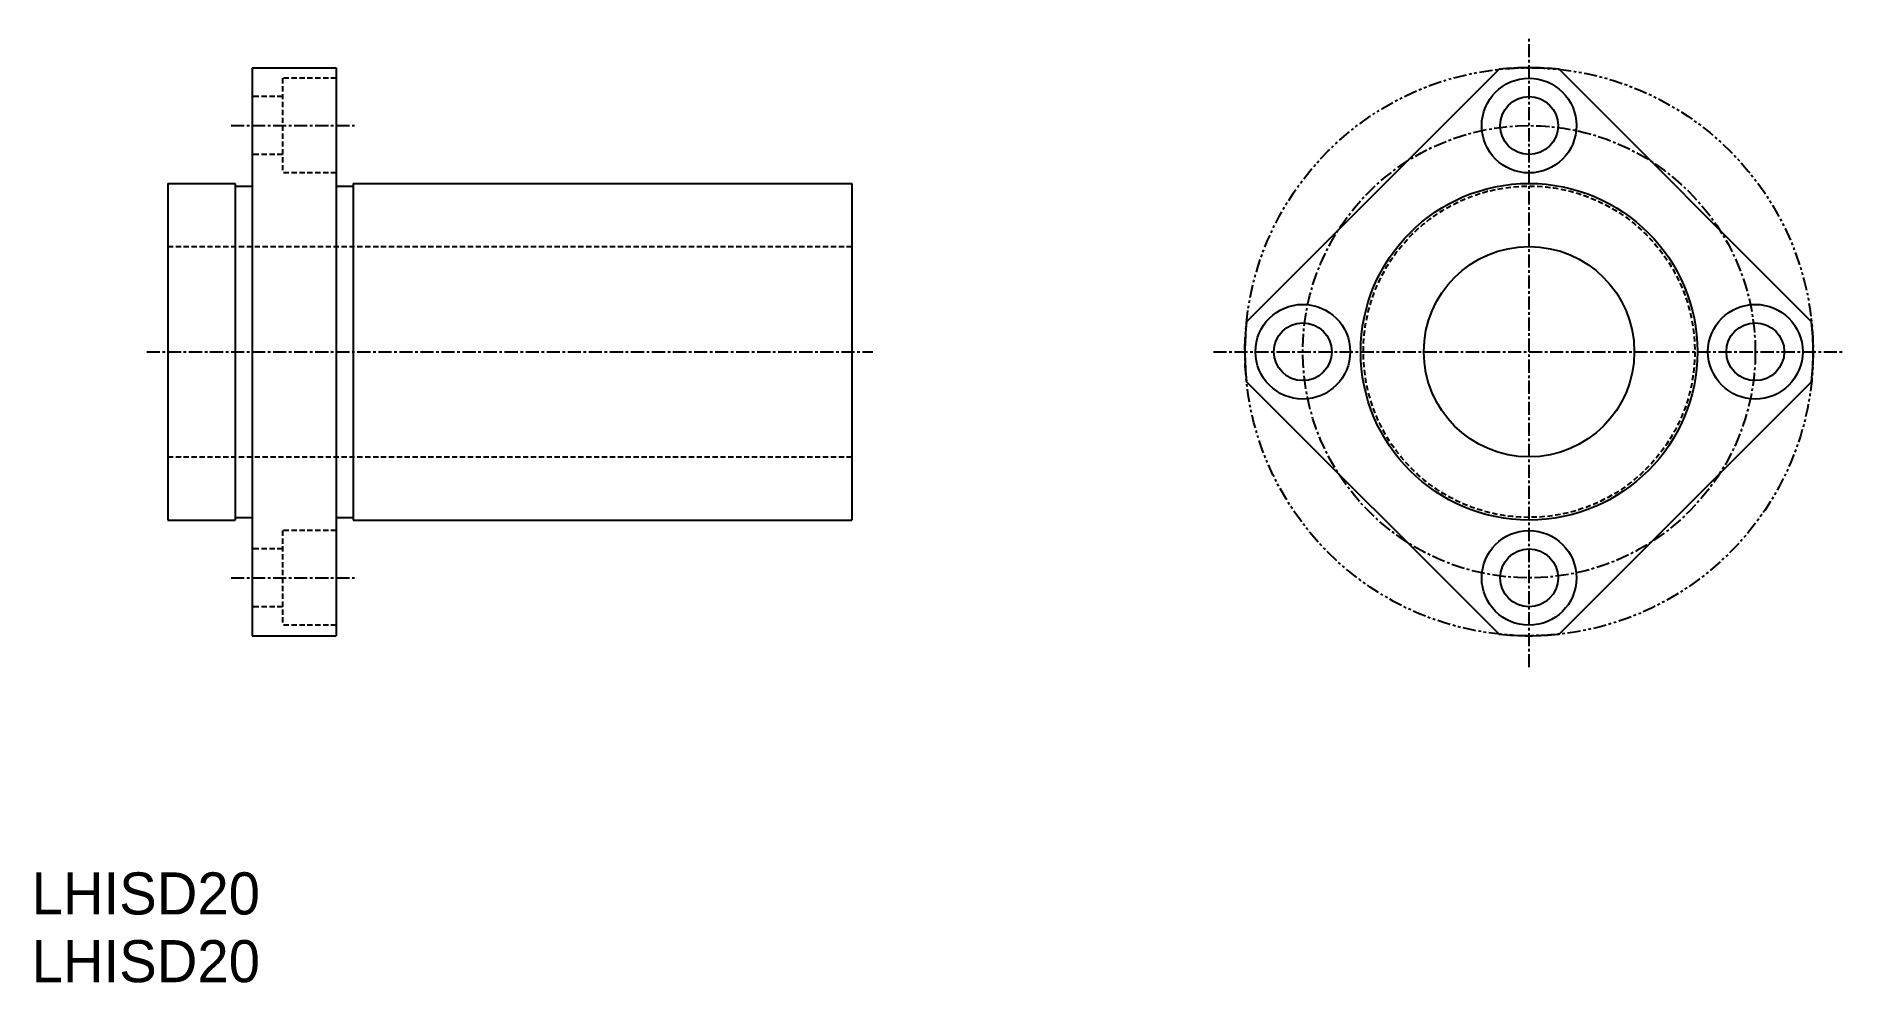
# Model space of a CAD drawing. Extents: x 321 to 493, y 150 to 240.
import ezdxf

# ---------------------------------------------------------------- set-up
doc = ezdxf.new("R2010")
doc.units = 0
for name, pattern in [('CENTER', [2, 1.25, -0.25, 0.25, -0.25]), ('DASHED', [0.75, 0.5, -0.25]), ('PHANTOM', [2.5, 1.25, -0.25, 0.25, -0.25, 0.25, -0.25])]:
    doc.linetypes.add(name, pattern=pattern)
doc.layers.get('0').update_dxf_attribs({"linetype": 'CONTINUOUS'})
doc.layers.add('CENTER', color=1, linetype='CENTER')

msp = doc.modelspace()

# ---------------------------------------------------------------- linework, layer by layer
at = {"color": 7, "linetype": 'CONTINUOUS'}
for p, q in [((341.89, 237.29), (349.89, 237.29)), ((341.89, 237.29), (341.89, 183.29)), ((349.89, 237.29), (349.89, 183.29)), ((460.4, 237.14), (436.4, 213.14)), ((490.09, 213.14), (466.09, 237.14)), ((333.89, 226.29), (340.29, 226.29)), ((333.89, 226.29), (333.89, 194.29)), ((340.29, 226.29), (340.29, 194.29)), ((340.29, 226.04), (341.89, 226.04)), ((349.89, 226.04), (351.49, 226.04)), ((351.49, 226.29), (398.89, 226.29)), ((351.49, 226.29), (351.49, 194.29)), ((398.89, 226.29), (398.89, 194.29)), ((460.4, 183.44), (436.4, 207.44)), ((490.09, 207.44), (466.09, 183.44)), ((333.89, 194.29), (340.29, 194.29)), ((340.29, 194.54), (341.89, 194.54)), ((349.89, 194.54), (351.49, 194.54)), ((351.49, 194.29), (398.89, 194.29)), ((341.89, 183.29), (349.89, 183.29))]:
    msp.add_line(p, q, dxfattribs=at)
at = {"color": 3, "linetype": 'DASHED'}
for p, q in [((349.89, 236.29), (344.79, 236.29)), ((344.79, 236.29), (344.79, 227.29)), ((344.79, 234.54), (341.89, 234.54)), ((344.79, 229.04), (341.89, 229.04)), ((349.89, 227.29), (344.79, 227.29)), ((333.89, 220.29), (398.89, 220.29)), ((333.89, 200.29), (398.89, 200.29)), ((349.89, 193.29), (344.79, 193.29)), ((344.79, 193.29), (344.79, 184.29)), ((344.79, 191.54), (341.89, 191.54)), ((344.79, 186.04), (341.89, 186.04)), ((349.89, 184.29), (344.79, 184.29))]:
    msp.add_line(p, q, dxfattribs=at)
at = {"color": 3, "linetype": 'PHANTOM'}
msp.add_circle((463.24, 210.29), 27, dxfattribs=at)
at = {"color": 7, "linetype": 'CONTINUOUS'}
for centre, radius in [((463.24, 231.79), 4.5), ((463.24, 231.79), 2.75), ((463.24, 210.29), 16), ((463.24, 210.29), 10), ((441.74, 210.29), 4.5), ((484.74, 210.29), 4.5), ((441.74, 210.29), 2.75), ((484.74, 210.29), 2.75), ((463.24, 188.79), 4.5), ((463.24, 188.79), 2.75)]:
    msp.add_circle(centre, radius, dxfattribs=at)
at = {"color": 3, "linetype": 'DASHED'}
msp.add_circle((463.24, 210.29), 15.75, dxfattribs=at)
at = {"color": 7, "linetype": 'CONTINUOUS'}
for start, end in [(83.9424, 96.0576), (173.9424, 186.0576), (353.9424, 6.0576), (263.9424, 276.0576)]:
    msp.add_arc((463.24, 210.29), 27, start, end, dxfattribs=at)
at = {"layer": 'CENTER', "color": 1, "linetype": 'CENTER'}
for p, q in [((463.24, 180.29), (463.24, 240.29)), ((339.89, 231.79), (351.89, 231.79)), ((331.89, 210.29), (400.89, 210.29)), ((433.24, 210.29), (493.24, 210.29)), ((339.89, 188.79), (351.89, 188.79))]:
    msp.add_line(p, q, dxfattribs=at)
msp.add_circle((463.24, 210.29), 21.5, dxfattribs=at)

# ---------------------------------------------------------------- texts
at = {"color": 7, "linetype": 'CONTINUOUS'}
for p in [(320.94, 156.79), (320.94, 150.35)]:
    msp.add_text('LHISD20', height=4, dxfattribs=at).set_placement(p)

doc.saveas('drawing.dxf')
